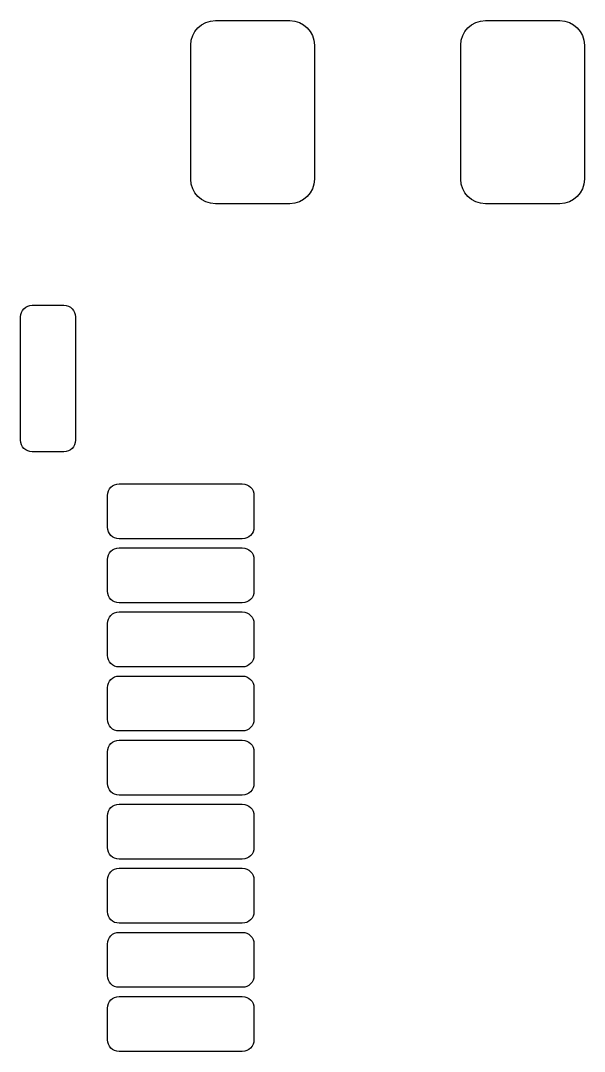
# Model space of a CAD drawing. Extents: x -2.2 to 93.1, y -83.6 to 12.9.
# Drawn here: x 77.99 to 84.15, y -22.26 to -11 of the extents above; entities that cross this region are included whole.
import ezdxf

# ---------------------------------------------------------------- set-up
doc = ezdxf.new("R2010")
doc.units = 0
doc.layers.add('BLACK', color=7, linetype='CONTINUOUS')

msp = doc.modelspace()

# ---------------------------------------------------------------- linework, layer by layer
at = {"layer": 'BLACK', "linetype": 'CONTINUOUS'}
for p, q in [((79.968, -11.0449), (80.0138, -11.0204)), ((80.0138, -11.0204), (80.0635, -11.0053)), ((80.0635, -11.0053), (80.1177, -11)), ((80.1177, -11), (80.9323, -11)), ((80.9323, -11), (80.9865, -11.0053)), ((80.9865, -11.0053), (81.0362, -11.0204)), ((81.0362, -11.0204), (81.082, -11.0449)), ((82.918, -11.0449), (82.9638, -11.0204)), ((82.9638, -11.0204), (83.0135, -11.0053)), ((83.0135, -11.0053), (83.0677, -11)), ((83.0677, -11), (83.8823, -11)), ((83.8823, -11), (83.9365, -11.0053)), ((83.9365, -11.0053), (83.9862, -11.0204)), ((83.9862, -11.0204), (84.032, -11.0449)), ((79.8704, -11.1638), (79.8949, -11.118)), ((79.8949, -11.118), (79.9279, -11.0779)), ((79.9279, -11.0779), (79.968, -11.0449)), ((81.082, -11.0449), (81.1221, -11.0779)), ((81.1221, -11.0779), (81.1551, -11.118)), ((81.1551, -11.118), (81.1796, -11.1638)), ((82.8204, -11.1638), (82.8449, -11.118)), ((82.8449, -11.118), (82.8779, -11.0779)), ((82.8779, -11.0779), (82.918, -11.0449)), ((84.032, -11.0449), (84.0721, -11.0779)), ((84.0721, -11.0779), (84.1051, -11.118)), ((84.1051, -11.118), (84.1296, -11.1638)), ((79.85, -11.2677), (79.8553, -11.2135)), ((79.8553, -11.2135), (79.8704, -11.1638)), ((81.1796, -11.1638), (81.1947, -11.2135)), ((81.1947, -11.2135), (81.2, -11.2677)), ((82.8, -11.2677), (82.8053, -11.2135)), ((82.8053, -11.2135), (82.8204, -11.1638)), ((84.1296, -11.1638), (84.1447, -11.2135)), ((84.1447, -11.2135), (84.15, -11.2677)), ((79.85, -12.7323), (79.85, -11.2677)), ((81.2, -11.2677), (81.2, -12.7323)), ((82.8, -12.7323), (82.8, -11.2677)), ((84.15, -11.2677), (84.15, -12.7323)), ((79.8553, -12.7865), (79.85, -12.7323)), ((79.8704, -12.8362), (79.8553, -12.7865)), ((79.8949, -12.882), (79.8704, -12.8362)), ((81.1796, -12.8362), (81.1551, -12.882)), ((81.1947, -12.7865), (81.1796, -12.8362)), ((81.2, -12.7323), (81.1947, -12.7865)), ((82.8053, -12.7865), (82.8, -12.7323)), ((82.8204, -12.8362), (82.8053, -12.7865)), ((82.8449, -12.882), (82.8204, -12.8362)), ((84.1296, -12.8362), (84.1051, -12.882)), ((84.1447, -12.7865), (84.1296, -12.8362)), ((84.15, -12.7323), (84.1447, -12.7865)), ((79.9279, -12.9221), (79.8949, -12.882)), ((79.968, -12.9551), (79.9279, -12.9221)), ((81.1221, -12.9221), (81.082, -12.9551)), ((81.1551, -12.882), (81.1221, -12.9221)), ((82.8779, -12.9221), (82.8449, -12.882)), ((82.918, -12.9551), (82.8779, -12.9221)), ((84.0721, -12.9221), (84.032, -12.9551)), ((84.1051, -12.882), (84.0721, -12.9221)), ((80.0138, -12.9796), (79.968, -12.9551)), ((80.0635, -12.9947), (80.0138, -12.9796)), ((80.1177, -13), (80.0635, -12.9947)), ((80.9323, -13), (80.1177, -13)), ((80.9865, -12.9947), (80.9323, -13)), ((81.0362, -12.9796), (80.9865, -12.9947)), ((81.082, -12.9551), (81.0362, -12.9796)), ((82.9638, -12.9796), (82.918, -12.9551)), ((83.0135, -12.9947), (82.9638, -12.9796)), ((83.0677, -13), (83.0135, -12.9947)), ((83.8823, -13), (83.0677, -13)), ((83.9365, -12.9947), (83.8823, -13)), ((83.9862, -12.9796), (83.9365, -12.9947)), ((84.032, -12.9551), (83.9862, -12.9796)), ((77.9926, -14.2107), (77.9997, -14.1873)), ((77.9997, -14.1873), (78.0113, -14.1657)), ((78.0113, -14.1657), (78.0268, -14.1468)), ((78.0268, -14.1468), (78.0457, -14.1313)), ((78.0457, -14.1313), (78.0673, -14.1197)), ((78.0673, -14.1197), (78.0907, -14.1126)), ((78.0907, -14.1126), (78.1175, -14.11)), ((78.1175, -14.11), (78.4625, -14.11)), ((78.4625, -14.11), (78.4893, -14.1126)), ((78.4893, -14.1126), (78.5127, -14.1197)), ((78.5127, -14.1197), (78.5343, -14.1313)), ((78.5343, -14.1313), (78.5532, -14.1468)), ((78.5532, -14.1468), (78.5687, -14.1657)), ((78.5687, -14.1657), (78.5803, -14.1873)), ((78.5803, -14.1873), (78.5874, -14.2107)), ((77.99, -14.2375), (77.9926, -14.2107)), ((77.99, -15.5825), (77.99, -14.2375)), ((78.5874, -14.2107), (78.59, -14.2375)), ((78.59, -14.2375), (78.59, -15.5825)), ((77.9926, -15.6093), (77.99, -15.5825)), ((77.9997, -15.6327), (77.9926, -15.6093)), ((78.0113, -15.6543), (77.9997, -15.6327)), ((78.5803, -15.6327), (78.5687, -15.6543)), ((78.5874, -15.6093), (78.5803, -15.6327)), ((78.59, -15.5825), (78.5874, -15.6093)), ((78.0268, -15.6732), (78.0113, -15.6543)), ((78.0457, -15.6887), (78.0268, -15.6732)), ((78.0673, -15.7003), (78.0457, -15.6887)), ((78.0907, -15.7074), (78.0673, -15.7003)), ((78.1175, -15.71), (78.0907, -15.7074)), ((78.4625, -15.71), (78.1175, -15.71)), ((78.4893, -15.7074), (78.4625, -15.71)), ((78.5127, -15.7003), (78.4893, -15.7074)), ((78.5343, -15.6887), (78.5127, -15.7003)), ((78.5532, -15.6732), (78.5343, -15.6887)), ((78.5687, -15.6543), (78.5532, -15.6732)), ((78.9613, -16.1157), (78.9768, -16.0968)), ((78.9768, -16.0968), (78.9957, -16.0813)), ((78.9957, -16.0813), (79.0173, -16.0697)), ((79.0173, -16.0697), (79.0407, -16.0626)), ((79.0407, -16.0626), (79.0675, -16.06)), ((79.0675, -16.06), (80.4125, -16.06)), ((80.4125, -16.06), (80.4393, -16.0626)), ((80.4393, -16.0626), (80.4627, -16.0697)), ((80.4627, -16.0697), (80.4843, -16.0813)), ((80.4843, -16.0813), (80.5032, -16.0968)), ((80.5032, -16.0968), (80.5187, -16.1157)), ((78.94, -16.1875), (78.9426, -16.1607)), ((78.94, -16.5325), (78.94, -16.1875)), ((78.9426, -16.1607), (78.9497, -16.1373)), ((78.9497, -16.1373), (78.9613, -16.1157)), ((80.5187, -16.1157), (80.5303, -16.1373)), ((80.5303, -16.1373), (80.5374, -16.1607)), ((80.5374, -16.1607), (80.54, -16.1875)), ((80.54, -16.1875), (80.54, -16.5325)), ((78.9426, -16.5593), (78.94, -16.5325)), ((80.54, -16.5325), (80.5374, -16.5593)), ((78.9497, -16.5827), (78.9426, -16.5593)), ((78.9613, -16.6043), (78.9497, -16.5827)), ((78.9768, -16.6232), (78.9613, -16.6043)), ((78.9957, -16.6387), (78.9768, -16.6232)), ((79.0173, -16.6503), (78.9957, -16.6387)), ((79.0407, -16.6574), (79.0173, -16.6503)), ((79.0675, -16.66), (79.0407, -16.6574)), ((80.4125, -16.66), (79.0675, -16.66)), ((80.4393, -16.6574), (80.4125, -16.66)), ((80.4627, -16.6503), (80.4393, -16.6574)), ((80.4843, -16.6387), (80.4627, -16.6503)), ((80.5032, -16.6232), (80.4843, -16.6387)), ((80.5187, -16.6043), (80.5032, -16.6232)), ((80.5303, -16.5827), (80.5187, -16.6043)), ((80.5374, -16.5593), (80.5303, -16.5827)), ((78.9957, -16.7813), (79.0173, -16.7697)), ((79.0173, -16.7697), (79.0407, -16.7626)), ((79.0407, -16.7626), (79.0675, -16.76)), ((79.0675, -16.76), (80.4125, -16.76)), ((80.4125, -16.76), (80.4393, -16.7626)), ((80.4393, -16.7626), (80.4627, -16.7697)), ((80.4627, -16.7697), (80.4843, -16.7813)), ((78.94, -16.8875), (78.9426, -16.8607)), ((78.94, -17.2325), (78.94, -16.8875)), ((78.9426, -16.8607), (78.9497, -16.8373)), ((78.9497, -16.8373), (78.9613, -16.8157)), ((78.9613, -16.8157), (78.9768, -16.7968)), ((78.9768, -16.7968), (78.9957, -16.7813)), ((80.4843, -16.7813), (80.5032, -16.7968)), ((80.5032, -16.7968), (80.5187, -16.8157)), ((80.5187, -16.8157), (80.5303, -16.8373)), ((80.5303, -16.8373), (80.5374, -16.8607)), ((80.5374, -16.8607), (80.54, -16.8875)), ((80.54, -16.8875), (80.54, -17.2325)), ((78.9426, -17.2593), (78.94, -17.2325)), ((78.9497, -17.2827), (78.9426, -17.2593)), ((78.9613, -17.3043), (78.9497, -17.2827)), ((78.9768, -17.3232), (78.9613, -17.3043)), ((78.9957, -17.3387), (78.9768, -17.3232)), ((79.0173, -17.3503), (78.9957, -17.3387)), ((80.4843, -17.3387), (80.4627, -17.3503)), ((80.5032, -17.3232), (80.4843, -17.3387)), ((80.5187, -17.3043), (80.5032, -17.3232)), ((80.5303, -17.2827), (80.5187, -17.3043)), ((80.5374, -17.2593), (80.5303, -17.2827)), ((80.54, -17.2325), (80.5374, -17.2593)), ((79.0407, -17.3574), (79.0173, -17.3503)), ((79.0675, -17.36), (79.0407, -17.3574)), ((80.4125, -17.36), (79.0675, -17.36)), ((80.4393, -17.3574), (80.4125, -17.36)), ((80.4627, -17.3503), (80.4393, -17.3574)), ((78.94, -17.5875), (78.9426, -17.5607)), ((78.9426, -17.5607), (78.9497, -17.5373)), ((78.9497, -17.5373), (78.9613, -17.5157)), ((78.9613, -17.5157), (78.9768, -17.4968)), ((78.9768, -17.4968), (78.9957, -17.4813)), ((78.9957, -17.4813), (79.0173, -17.4697)), ((79.0173, -17.4697), (79.0407, -17.4626)), ((79.0407, -17.4626), (79.0675, -17.46)), ((79.0675, -17.46), (80.4125, -17.46)), ((80.4125, -17.46), (80.4393, -17.4626)), ((80.4393, -17.4626), (80.4627, -17.4697)), ((80.4627, -17.4697), (80.4843, -17.4813)), ((80.4843, -17.4813), (80.5032, -17.4968)), ((80.5032, -17.4968), (80.5187, -17.5157)), ((80.5187, -17.5157), (80.5303, -17.5373)), ((80.5303, -17.5373), (80.5374, -17.5607)), ((80.5374, -17.5607), (80.54, -17.5875)), ((78.94, -17.9325), (78.94, -17.5875)), ((80.54, -17.5875), (80.54, -17.9325)), ((78.9426, -17.9593), (78.94, -17.9325)), ((78.9497, -17.9827), (78.9426, -17.9593)), ((78.9613, -18.0043), (78.9497, -17.9827)), ((78.9768, -18.0232), (78.9613, -18.0043)), ((80.5187, -18.0043), (80.5032, -18.0232)), ((80.5303, -17.9827), (80.5187, -18.0043)), ((80.5374, -17.9593), (80.5303, -17.9827)), ((80.54, -17.9325), (80.5374, -17.9593)), ((78.9957, -18.0387), (78.9768, -18.0232)), ((79.0173, -18.0503), (78.9957, -18.0387)), ((79.0407, -18.0574), (79.0173, -18.0503)), ((79.0675, -18.06), (79.0407, -18.0574)), ((80.4125, -18.06), (79.0675, -18.06)), ((80.4393, -18.0574), (80.4125, -18.06)), ((80.4627, -18.0503), (80.4393, -18.0574)), ((80.4843, -18.0387), (80.4627, -18.0503)), ((80.5032, -18.0232), (80.4843, -18.0387)), ((78.9426, -18.2607), (78.9497, -18.2373)), ((78.9497, -18.2373), (78.9613, -18.2157)), ((78.9613, -18.2157), (78.9768, -18.1968)), ((78.9768, -18.1968), (78.9957, -18.1813)), ((78.9957, -18.1813), (79.0173, -18.1697)), ((79.0173, -18.1697), (79.0407, -18.1626)), ((79.0407, -18.1626), (79.0675, -18.16)), ((79.0675, -18.16), (80.4125, -18.16)), ((80.4125, -18.16), (80.4393, -18.1626)), ((80.4393, -18.1626), (80.4627, -18.1697)), ((80.4627, -18.1697), (80.4843, -18.1813)), ((80.4843, -18.1813), (80.5032, -18.1968)), ((80.5032, -18.1968), (80.5187, -18.2157)), ((80.5187, -18.2157), (80.5303, -18.2373)), ((80.5303, -18.2373), (80.5374, -18.2607)), ((78.94, -18.2875), (78.9426, -18.2607)), ((78.94, -18.6325), (78.94, -18.2875)), ((80.5374, -18.2607), (80.54, -18.2875)), ((80.54, -18.2875), (80.54, -18.6325)), ((78.9426, -18.6593), (78.94, -18.6325)), ((78.9497, -18.6827), (78.9426, -18.6593)), ((78.9613, -18.7043), (78.9497, -18.6827)), ((80.5303, -18.6827), (80.5187, -18.7043)), ((80.5374, -18.6593), (80.5303, -18.6827)), ((80.54, -18.6325), (80.5374, -18.6593)), ((78.9768, -18.7232), (78.9613, -18.7043)), ((78.9957, -18.7387), (78.9768, -18.7232)), ((79.0173, -18.7503), (78.9957, -18.7387)), ((79.0407, -18.7574), (79.0173, -18.7503)), ((79.0675, -18.76), (79.0407, -18.7574)), ((80.4125, -18.76), (79.0675, -18.76)), ((80.4393, -18.7574), (80.4125, -18.76)), ((80.4627, -18.7503), (80.4393, -18.7574)), ((80.4843, -18.7387), (80.4627, -18.7503)), ((80.5032, -18.7232), (80.4843, -18.7387)), ((80.5187, -18.7043), (80.5032, -18.7232)), ((78.9497, -18.9373), (78.9613, -18.9157)), ((78.9613, -18.9157), (78.9768, -18.8968)), ((78.9768, -18.8968), (78.9957, -18.8813)), ((78.9957, -18.8813), (79.0173, -18.8697)), ((79.0173, -18.8697), (79.0407, -18.8626)), ((79.0407, -18.8626), (79.0675, -18.86)), ((79.0675, -18.86), (80.4125, -18.86)), ((80.4125, -18.86), (80.4393, -18.8626)), ((80.4393, -18.8626), (80.4627, -18.8697)), ((80.4627, -18.8697), (80.4843, -18.8813)), ((80.4843, -18.8813), (80.5032, -18.8968)), ((80.5032, -18.8968), (80.5187, -18.9157)), ((80.5187, -18.9157), (80.5303, -18.9373)), ((78.94, -18.9875), (78.9426, -18.9607)), ((78.94, -19.3325), (78.94, -18.9875)), ((78.9426, -18.9607), (78.9497, -18.9373)), ((80.5303, -18.9373), (80.5374, -18.9607)), ((80.5374, -18.9607), (80.54, -18.9875)), ((80.54, -18.9875), (80.54, -19.3325)), ((78.9426, -19.3593), (78.94, -19.3325)), ((78.9497, -19.3827), (78.9426, -19.3593)), ((80.5374, -19.3593), (80.5303, -19.3827)), ((80.54, -19.3325), (80.5374, -19.3593)), ((78.9613, -19.4043), (78.9497, -19.3827)), ((78.9768, -19.4232), (78.9613, -19.4043)), ((78.9957, -19.4387), (78.9768, -19.4232)), ((79.0173, -19.4503), (78.9957, -19.4387)), ((79.0407, -19.4574), (79.0173, -19.4503)), ((79.0675, -19.46), (79.0407, -19.4574)), ((80.4125, -19.46), (79.0675, -19.46)), ((80.4393, -19.4574), (80.4125, -19.46)), ((80.4627, -19.4503), (80.4393, -19.4574)), ((80.4843, -19.4387), (80.4627, -19.4503)), ((80.5032, -19.4232), (80.4843, -19.4387)), ((80.5187, -19.4043), (80.5032, -19.4232)), ((80.5303, -19.3827), (80.5187, -19.4043)), ((78.9768, -19.5968), (78.9957, -19.5813)), ((78.9957, -19.5813), (79.0173, -19.5697)), ((79.0173, -19.5697), (79.0407, -19.5626)), ((79.0407, -19.5626), (79.0675, -19.56)), ((79.0675, -19.56), (80.4125, -19.56)), ((80.4125, -19.56), (80.4393, -19.5626)), ((80.4393, -19.5626), (80.4627, -19.5697)), ((80.4627, -19.5697), (80.4843, -19.5813)), ((80.4843, -19.5813), (80.5032, -19.5968)), ((78.94, -19.6875), (78.9426, -19.6607)), ((78.94, -20.0325), (78.94, -19.6875)), ((78.9426, -19.6607), (78.9497, -19.6373)), ((78.9497, -19.6373), (78.9613, -19.6157)), ((78.9613, -19.6157), (78.9768, -19.5968)), ((80.5032, -19.5968), (80.5187, -19.6157)), ((80.5187, -19.6157), (80.5303, -19.6373)), ((80.5303, -19.6373), (80.5374, -19.6607)), ((80.5374, -19.6607), (80.54, -19.6875)), ((80.54, -19.6875), (80.54, -20.0325)), ((78.9426, -20.0593), (78.94, -20.0325)), ((80.54, -20.0325), (80.5374, -20.0593)), ((78.9497, -20.0827), (78.9426, -20.0593)), ((78.9613, -20.1043), (78.9497, -20.0827)), ((78.9768, -20.1232), (78.9613, -20.1043)), ((78.9957, -20.1387), (78.9768, -20.1232)), ((79.0173, -20.1503), (78.9957, -20.1387)), ((79.0407, -20.1574), (79.0173, -20.1503)), ((80.4627, -20.1503), (80.4393, -20.1574)), ((80.4843, -20.1387), (80.4627, -20.1503)), ((80.5032, -20.1232), (80.4843, -20.1387)), ((80.5187, -20.1043), (80.5032, -20.1232)), ((80.5303, -20.0827), (80.5187, -20.1043)), ((80.5374, -20.0593), (80.5303, -20.0827)), ((79.0173, -20.2697), (79.0407, -20.2626)), ((79.0675, -20.16), (79.0407, -20.1574)), ((79.0407, -20.2626), (79.0675, -20.26)), ((80.4125, -20.16), (79.0675, -20.16)), ((79.0675, -20.26), (80.4125, -20.26)), ((80.4393, -20.1574), (80.4125, -20.16)), ((80.4125, -20.26), (80.4393, -20.2626)), ((80.4393, -20.2626), (80.4627, -20.2697)), ((78.94, -20.3875), (78.9426, -20.3607)), ((78.9426, -20.3607), (78.9497, -20.3373)), ((78.9497, -20.3373), (78.9613, -20.3157)), ((78.9613, -20.3157), (78.9768, -20.2968)), ((78.9768, -20.2968), (78.9957, -20.2813)), ((78.9957, -20.2813), (79.0173, -20.2697)), ((80.4627, -20.2697), (80.4843, -20.2813)), ((80.4843, -20.2813), (80.5032, -20.2968)), ((80.5032, -20.2968), (80.5187, -20.3157)), ((80.5187, -20.3157), (80.5303, -20.3373)), ((80.5303, -20.3373), (80.5374, -20.3607)), ((80.5374, -20.3607), (80.54, -20.3875)), ((78.94, -20.7325), (78.94, -20.3875)), ((80.54, -20.3875), (80.54, -20.7325)), ((78.9426, -20.7593), (78.94, -20.7325)), ((78.9497, -20.7827), (78.9426, -20.7593)), ((78.9613, -20.8043), (78.9497, -20.7827)), ((78.9768, -20.8232), (78.9613, -20.8043)), ((78.9957, -20.8387), (78.9768, -20.8232)), ((80.5032, -20.8232), (80.4843, -20.8387)), ((80.5187, -20.8043), (80.5032, -20.8232)), ((80.5303, -20.7827), (80.5187, -20.8043)), ((80.5374, -20.7593), (80.5303, -20.7827)), ((80.54, -20.7325), (80.5374, -20.7593)), ((79.0173, -20.8503), (78.9957, -20.8387)), ((79.0407, -20.8574), (79.0173, -20.8503)), ((79.0675, -20.86), (79.0407, -20.8574)), ((80.4125, -20.86), (79.0675, -20.86)), ((80.4393, -20.8574), (80.4125, -20.86)), ((80.4627, -20.8503), (80.4393, -20.8574)), ((80.4843, -20.8387), (80.4627, -20.8503)), ((78.9426, -21.0607), (78.9497, -21.0373)), ((78.9497, -21.0373), (78.9613, -21.0157)), ((78.9613, -21.0157), (78.9768, -20.9968)), ((78.9768, -20.9968), (78.9957, -20.9813)), ((78.9957, -20.9813), (79.0173, -20.9697)), ((79.0173, -20.9697), (79.0407, -20.9626)), ((79.0407, -20.9626), (79.0675, -20.96)), ((79.0675, -20.96), (80.4125, -20.96)), ((80.4125, -20.96), (80.4393, -20.9626)), ((80.4393, -20.9626), (80.4627, -20.9697)), ((80.4627, -20.9697), (80.4843, -20.9813)), ((80.4843, -20.9813), (80.5032, -20.9968)), ((80.5032, -20.9968), (80.5187, -21.0157)), ((80.5187, -21.0157), (80.5303, -21.0373)), ((80.5303, -21.0373), (80.5374, -21.0607)), ((78.94, -21.0875), (78.9426, -21.0607)), ((78.94, -21.4325), (78.94, -21.0875)), ((80.5374, -21.0607), (80.54, -21.0875)), ((80.54, -21.0875), (80.54, -21.4325)), ((78.9426, -21.4593), (78.94, -21.4325)), ((78.9497, -21.4827), (78.9426, -21.4593)), ((78.9613, -21.5043), (78.9497, -21.4827)), ((78.9768, -21.5232), (78.9613, -21.5043)), ((80.5187, -21.5043), (80.5032, -21.5232)), ((80.5303, -21.4827), (80.5187, -21.5043)), ((80.5374, -21.4593), (80.5303, -21.4827)), ((80.54, -21.4325), (80.5374, -21.4593)), ((78.9957, -21.5387), (78.9768, -21.5232)), ((79.0173, -21.5503), (78.9957, -21.5387)), ((79.0407, -21.5574), (79.0173, -21.5503)), ((79.0675, -21.56), (79.0407, -21.5574)), ((80.4125, -21.56), (79.0675, -21.56)), ((80.4393, -21.5574), (80.4125, -21.56)), ((80.4627, -21.5503), (80.4393, -21.5574)), ((80.4843, -21.5387), (80.4627, -21.5503)), ((80.5032, -21.5232), (80.4843, -21.5387)), ((78.9497, -21.7373), (78.9613, -21.7157)), ((78.9613, -21.7157), (78.9768, -21.6968)), ((78.9768, -21.6968), (78.9957, -21.6813)), ((78.9957, -21.6813), (79.0173, -21.6697)), ((79.0173, -21.6697), (79.0407, -21.6626)), ((79.0407, -21.6626), (79.0675, -21.66)), ((79.0675, -21.66), (80.4125, -21.66)), ((80.4125, -21.66), (80.4393, -21.6626)), ((80.4393, -21.6626), (80.4627, -21.6697)), ((80.4627, -21.6697), (80.4843, -21.6813)), ((80.4843, -21.6813), (80.5032, -21.6968)), ((80.5032, -21.6968), (80.5187, -21.7157)), ((80.5187, -21.7157), (80.5303, -21.7373)), ((78.94, -21.7875), (78.9426, -21.7607)), ((78.94, -22.1325), (78.94, -21.7875)), ((78.9426, -21.7607), (78.9497, -21.7373)), ((80.5303, -21.7373), (80.5374, -21.7607)), ((80.5374, -21.7607), (80.54, -21.7875)), ((80.54, -21.7875), (80.54, -22.1325)), ((78.9426, -22.1593), (78.94, -22.1325)), ((78.9497, -22.1827), (78.9426, -22.1593)), ((80.5374, -22.1593), (80.5303, -22.1827)), ((80.54, -22.1325), (80.5374, -22.1593)), ((78.9613, -22.2043), (78.9497, -22.1827)), ((78.9768, -22.2232), (78.9613, -22.2043)), ((78.9957, -22.2387), (78.9768, -22.2232)), ((79.0173, -22.2503), (78.9957, -22.2387)), ((79.0407, -22.2574), (79.0173, -22.2503)), ((79.0675, -22.26), (79.0407, -22.2574)), ((80.4125, -22.26), (79.0675, -22.26)), ((80.4393, -22.2574), (80.4125, -22.26)), ((80.4627, -22.2503), (80.4393, -22.2574)), ((80.4843, -22.2387), (80.4627, -22.2503)), ((80.5032, -22.2232), (80.4843, -22.2387)), ((80.5187, -22.2043), (80.5032, -22.2232)), ((80.5303, -22.1827), (80.5187, -22.2043))]:
    msp.add_line(p, q, dxfattribs=at)

doc.saveas('drawing.dxf')
